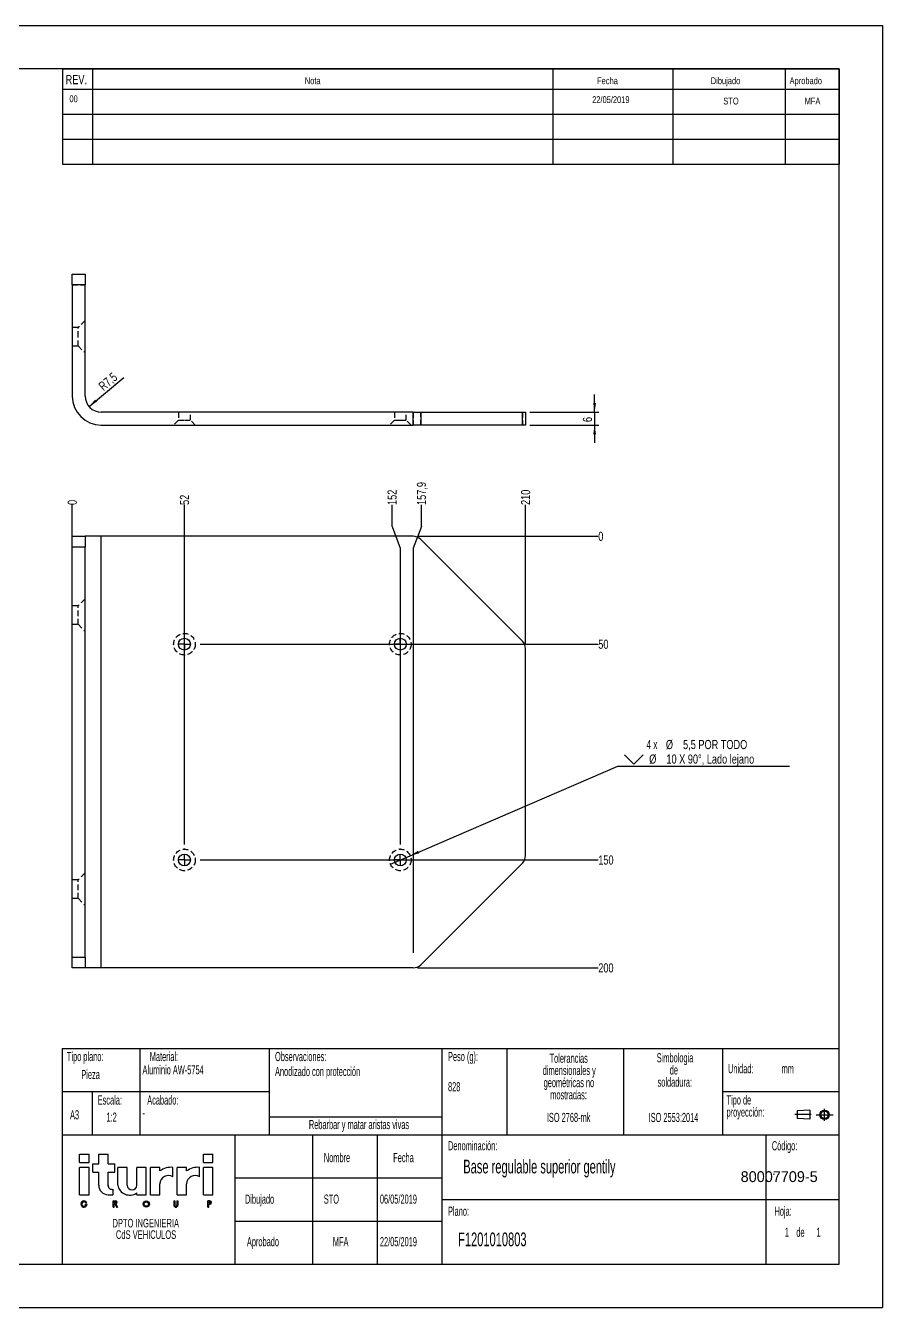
# Model space of a CAD drawing. Extents: x 0 to 793, y 0 to 319.
# Drawn here: x 221.6 to 420, y 0 to 297 of the extents above; entities that cross this region are included whole.
import ezdxf

# ---------------------------------------------------------------- set-up
doc = ezdxf.new("R2010")
doc.units = 0
for name, pattern in [('SLD-CENTRADA-TRAZOS-LARGOS', [19.05, 15.24, -1.27, 1.27, -1.27]), ('SLD-CONTINUA', [0]), ('SLD-DISCONTINUA', [1.905, 1.27, -0.635])]:
    doc.linetypes.add(name, pattern=pattern)
doc.layers.get('0').update_dxf_attribs({"linetype": 'CONTINUOUS'})
doc.layers.add('FORMATO', color=7, linetype='SLD-CONTINUA')
doc.layers.add('SLD-0', color=179, linetype='SLD-CONTINUA')
doc.styles.add('SLDTEXTSTYLE0', font='TXT', dxfattribs={"width": 0.605})
doc.styles.add('SLDTEXTSTYLE1', font='TXT', dxfattribs={"width": 0.75})
doc.styles.add('SLDTEXTSTYLE2', font='TXT', dxfattribs={"width": 0.666667})
doc.dimstyles.new('SLDDIMSTYLE0', dxfattribs={"dimtxt": 2.116667, "dimasz": 2.116667, "dimexe": 0, "dimexo": 0.0625, "dimgap": 0.529167, "dimtad": 0, "dimtih": 1, "dimtoh": 1, "dimdec": 0, "dimlfac": 2, "dimrnd": 1e-09, "dimdsep": 46, "dimtxsty": 'SLDTEXTSTYLE1', "dimblk1": 'NONE', "dimblk2": 'NONE', "dimsah": 1, "dimcen": 0.09, "dimadec": 0, "dimazin": 0, "dimtfac": 1, "dimtdec": 0, "dimtofl": 0, "dimtmove": 0, "dimatfit": 3, "dimldrblk": 'NONE', "dimfxl": 0, "dimtolj": 1, "dimtzin": 12, "dimarcsym": 0})
doc.dimstyles.new('SLDDIMSTYLE1', dxfattribs={"dimtxt": 2.116667, "dimasz": 2.116667, "dimexe": 0, "dimexo": 0.0625, "dimgap": 0.529167, "dimtad": 0, "dimtih": 1, "dimtoh": 1, "dimdec": 1, "dimlfac": 2, "dimrnd": 1e-09, "dimzin": 12, "dimdsep": 46, "dimtxsty": 'SLDTEXTSTYLE1', "dimblk1": 'NONE', "dimblk2": 'NONE', "dimsah": 1, "dimcen": 0.09, "dimadec": 0, "dimazin": 0, "dimtfac": 1, "dimtdec": 1, "dimtofl": 0, "dimtmove": 0, "dimatfit": 3, "dimldrblk": 'NONE', "dimfxl": 0, "dimtolj": 1, "dimtzin": 12, "dimarcsym": 0})
doc.dimstyles.new('SLDDIMSTYLE3', dxfattribs={"dimtxt": 2.116667, "dimasz": 2.116667, "dimexe": 0, "dimexo": 0.0625, "dimgap": 0.529167, "dimtad": 0, "dimtih": 1, "dimtoh": 1, "dimdec": 1, "dimlfac": 2, "dimrnd": 1e-09, "dimzin": 12, "dimdsep": 46, "dimtxsty": 'SLDTEXTSTYLE1', "dimblk1": 'NONE', "dimsah": 1, "dimcen": 0, "dimadec": 0, "dimazin": 0, "dimtfac": 1, "dimtdec": 1, "dimtmove": 0, "dimatfit": 3, "dimldrblk": 'NONE', "dimfxl": 0, "dimtolj": 1, "dimtzin": 12, "dimarcsym": 0})
doc.dimstyles.new('SLDDIMSTYLE4', dxfattribs={"dimtxt": 2.116667, "dimasz": 2.116667, "dimexe": 0, "dimexo": 0.0625, "dimgap": 0.529167, "dimtad": 1, "dimdec": 1, "dimlfac": 2, "dimrnd": 1e-09, "dimzin": 12, "dimdsep": 46, "dimtxsty": 'SLDTEXTSTYLE1', "dimsah": 1, "dimcen": 0, "dimadec": 0, "dimazin": 0, "dimtfac": 1, "dimtdec": 1, "dimtofl": 0, "dimtmove": 1, "dimatfit": 3, "dimfxl": 0, "dimtolj": 1, "dimtzin": 12, "dimarcsym": 0})
doc.dimstyles.new('SLDDIMSTYLE5', dxfattribs={"dimtxt": 2.116667, "dimasz": 2.116667, "dimexe": 0, "dimexo": 0.0625, "dimgap": 0.529167, "dimtad": 1, "dimdec": 1, "dimlfac": 2, "dimrnd": 1e-09, "dimzin": 12, "dimdsep": 46, "dimtxsty": 'SLDTEXTSTYLE1', "dimsah": 1, "dimcen": 0.09, "dimadec": 0, "dimazin": 0, "dimtfac": 1, "dimtdec": 1, "dimtmove": 0, "dimatfit": 0, "dimfxl": 0, "dimtolj": 1, "dimtzin": 12, "dimarcsym": 0})

# ---------------------------------------------------------------- blocks, each defined once
blk = doc.blocks.new('BLOQUE3')
at = {"color": 7, "linetype": 'SLD-CENTRADA-TRAZOS-LARGOS'}
for p, q in [((400.52, 128.85), (400.52, 131.19)), ((397.92, 130.06), (394.8, 130.06)), ((398.88, 130.02), (402.16, 130.02))]:
    blk.add_line(p, q, dxfattribs=at)
at = {"color": 7, "linetype": 'SLD-CONTINUA'}
for p, q in [((397.68, 130.95), (395.23, 130.77)), ((395.23, 130.77), (395.23, 129.34)), ((397.68, 129.16), (395.23, 129.34)), ((397.68, 130.95), (397.68, 129.16))]:
    blk.add_line(p, q, dxfattribs=at)
for radius in [0.892, 0.713]:
    blk.add_circle((400.52, 130.02), radius, dxfattribs=at)
blk = doc.blocks.new('SW_NOTE_0')
at = {"color": 0, "linetype": 'Continuous', "char_height": 1.3229, "attachment_point": 2, "style": 'SLDTEXTSTYLE0'}
for s, insert in [('DPTO INGENIERIA', (7.83, 1.71)), ('CdS VEHICULOS', (7.88, -0.06))]:
    blk.add_mtext(s, dxfattribs=dict(at, insert=insert))
blk = doc.blocks.new('BLOQUE1')
at = {"layer": 'SLD-0'}
for p, q in [((0, 13.93), (1.47, 13.93)), ((0, 12.64), (0, 13.93)), ((1.47, 12.64), (1.47, 13.93)), ((2.94, 12.46), (2.94, 13.93)), ((2.94, 13.93), (4.41, 13.93)), ((4.41, 12.46), (4.41, 13.93)), ((19.1, 13.93), (20.57, 13.93)), ((19.1, 12.64), (19.1, 13.93)), ((20.57, 12.64), (20.57, 13.93)), ((0, 12.64), (1.47, 12.64)), ((0, 7.68), (0, 11.91)), ((1.47, 11.91), (0, 11.91)), ((1.47, 7.68), (1.47, 11.91)), ((2.02, 12.46), (2.94, 12.46)), ((2.02, 11.17), (2.02, 12.46)), ((4.41, 12.46), (5.45, 12.46)), ((5.45, 11.17), (5.45, 12.46)), ((5.88, 9.15), (5.88, 11.91)), ((7.35, 11.91), (5.88, 11.91)), ((7.35, 9.15), (7.35, 11.91)), ((10.29, 11.91), (8.82, 11.91)), ((8.82, 9.15), (8.82, 11.91)), ((10.29, 7.68), (10.29, 11.91)), ((10.92, 7.68), (10.92, 11.91)), ((12.39, 11.91), (10.92, 11.91)), ((12.39, 11.35), (12.39, 11.91)), ((14.41, 10.44), (14.41, 11.91)), ((15.04, 7.68), (15.04, 11.91)), ((16.51, 11.91), (15.04, 11.91)), ((16.51, 11.35), (16.51, 11.91)), ((18.53, 10.44), (18.53, 11.91)), ((19.1, 12.64), (20.57, 12.64)), ((19.1, 7.68), (19.1, 11.91)), ((20.57, 11.91), (19.1, 11.91)), ((20.57, 7.68), (20.57, 11.91)), ((2.02, 11.17), (2.94, 11.17)), ((2.94, 9.15), (2.94, 11.17)), ((4.41, 11.17), (5.45, 11.17)), ((4.41, 9.03), (4.41, 11.17)), ((8.82, 7.68), (8.82, 7.95)), ((12.39, 7.68), (12.39, 9.36)), ((16.51, 7.68), (16.51, 9.36)), ((0.88, 6.21), (1.16, 6.21)), ((0.88, 6.06), (0.88, 6.21)), ((0.88, 6.06), (0.96, 6.06)), ((0.9, 6.49), (1.1, 6.49)), ((5.19, 5.76), (5.19, 6.72)), ((5.19, 6.72), (5.55, 6.72)), ((5.35, 6.41), (5.35, 6.57)), ((5.35, 6.57), (5.55, 6.57)), ((5.35, 6.41), (5.55, 6.41)), ((5.35, 6.26), (5.41, 6.26)), ((5.35, 5.76), (5.35, 6.26)), ((5.41, 6.26), (5.69, 5.76)), ((5.59, 6.26), (5.87, 5.76)), ((14.53, 6.72), (14.53, 6.08)), ((14.53, 6.72), (14.68, 6.72)), ((14.68, 6.72), (14.68, 6.08)), ((15.02, 6.72), (15.02, 6.08)), ((15.02, 6.72), (15.17, 6.72)), ((15.17, 6.72), (15.17, 6.08)), ((20.12, 6.72), (19.78, 6.72)), ((19.78, 5.76), (19.78, 6.72)), ((19.78, 5.76), (19.78, 6.72)), ((19.94, 6.37), (19.94, 6.57)), ((20.12, 6.57), (19.94, 6.57)), ((20.12, 6.37), (19.94, 6.37)), ((20.12, 6.22), (19.94, 6.22)), ((19.94, 5.76), (19.94, 6.22)), ((5.19, 5.76), (5.35, 5.76)), ((5.69, 5.76), (5.87, 5.76)), ((19.78, 5.76), (19.94, 5.76))]:
    blk.add_line(p, q, dxfattribs=at)
at = {"layer": 'SLD-0', "linetype": 'SLD-CONTINUA'}
for p, q in [((5.15, 8.52), (5.15, 7.68)), ((0, 7.68), (1.47, 7.68)), ((4.41, 7.68), (5.15, 7.68)), ((8.82, 7.68), (10.29, 7.68)), ((10.92, 7.68), (12.39, 7.68)), ((15.04, 7.68), (16.51, 7.68)), ((19.1, 7.68), (20.57, 7.68))]:
    blk.add_line(p, q, dxfattribs=at)
at = {"layer": 'SLD-0'}
for radius in [0.482, 0.328]:
    blk.add_circle((10.29, 6.24), radius, dxfattribs=at)
at = {"layer": 'SLD-0', "linetype": 'SLD-CONTINUA'}
for centre, radius, start, end in [((14.17, 8.86), 3.06, 85.3992, 125.479), ((18.29, 8.86), 3.06, 85.3992, 125.479), ((13.73, 9.29), 1.34, 59.3496, 176.82), ((17.85, 9.29), 1.34, 59.3496, 176.82)]:
    blk.add_arc(centre, radius, start, end, dxfattribs=at)
at = {"layer": 'SLD-0'}
for centre, radius, start, end in [((4.41, 9.15), 1.47, 180, 270), ((5, 9.09), 0.593, 174.1878, 284.1512), ((7.74, 9.52), 1.9, 191.0739, 304.4906), ((8.09, 9.15), 0.735, 180, 0), ((0.68, 6.24), 0.482, 30.8678, 356.7364), ((0.68, 6.24), 0.328, 48.9815, 326.3369), ((5.55, 6.49), 0.233, 278.4773, 90), ((5.55, 6.49), 0.0787, 270, 90), ((14.85, 6.08), 0.322, 180, 0), ((14.85, 6.08), 0.167, 180, 0), ((20.12, 6.47), 0.253, 270, 90), ((20.12, 6.47), 0.0982, 270, 90)]:
    blk.add_arc(centre, radius, start, end, dxfattribs=at)
at = {"color": 7, "linetype": 'Continuous'}
blk.add_blockref('SW_NOTE_0', (2.38, 2.24), dxfattribs=at)
blk = doc.blocks.new('SW_NOTE_1')
at = {"layer": 'SLD-0', "color": 0, "attachment_point": 2, "style": 'SLDTEXTSTYLE0'}
for s, insert, char_height in [('dimensionales y', (7.54, -0.09), 2.1167), ('Tolerancias', (7.41, 2.73), 2.1167), ('geométricas no', (7.46, -2.92), 2.1167), ('mostradas:', (7.38, -5.74), 2.117)]:
    blk.add_mtext(s, dxfattribs=dict(at, insert=insert, char_height=char_height))
blk = doc.blocks.new('SW_NOTE_2')
at = {"layer": 'SLD-0', "color": 0, "attachment_point": 1, "style": 'SLDTEXTSTYLE0'}
for s, insert, char_height in [('Tipo de', (0, 2.73), 2.117), ('proyección:', (0, -0.09), 2.1167)]:
    blk.add_mtext(s, dxfattribs=dict(at, insert=insert, char_height=char_height))
blk = doc.blocks.new('SW_NOTE_3')
at = {"layer": 'SLD-0', "color": 0, "char_height": 2.117, "attachment_point": 2, "style": 'SLDTEXTSTYLE0'}
for s, insert in [('Simbologia', (7.11, 2.73)), ('de', (6.84, -0.09)), ('soldadura:', (7.06, -2.92))]:
    blk.add_mtext(s, dxfattribs=dict(at, insert=insert))
blk = doc.blocks.new('SW_NOTE_5')
at = {"layer": 'SLD-0', "color": 0, "attachment_point": 2, "style": 'SLDTEXTSTYLE0'}
for s, insert, char_height in [('dimensionales y', (7.54, -0.09), 2.1167), ('Tolerancias', (7.41, 2.73), 2.1167), ('geométricas no', (7.46, -2.92), 2.1167), ('mostradas:', (7.38, -5.74), 2.117)]:
    blk.add_mtext(s, dxfattribs=dict(at, insert=insert, char_height=char_height))
blk = doc.blocks.new('SW_NOTE_6')
at = {"layer": 'SLD-0', "color": 0, "attachment_point": 1, "style": 'SLDTEXTSTYLE0'}
for s, insert, char_height in [('Tipo de', (0, 2.73), 2.117), ('proyección:', (0, -0.09), 2.1167)]:
    blk.add_mtext(s, dxfattribs=dict(at, insert=insert, char_height=char_height))
blk = doc.blocks.new('SW_NOTE_7')
at = {"layer": 'SLD-0', "color": 0, "char_height": 2.117, "attachment_point": 2, "style": 'SLDTEXTSTYLE0'}
for s, insert in [('Simbologia', (7.11, 2.73)), ('de', (6.84, -0.09)), ('soldadura:', (7.06, -2.92))]:
    blk.add_mtext(s, dxfattribs=dict(at, insert=insert))
blk = doc.blocks.new('_D_10')
at = {"layer": 'FORMATO', "color": 7}
blk.add_line((236.25, 208.74), (244.29, 215.44), dxfattribs=at)
blk.add_solid([(236.25, 208.74), (238.09, 209.85), (237.67, 210.35)], dxfattribs=at)
at = {"layer": 'FORMATO', "color": 7, "insert": (238.24, 213.87), "char_height": 2.117, "attachment_point": 1, "rotation": 40.4945, "style": 'SLDTEXTSTYLE1'}
blk.add_mtext('R7,5', dxfattribs=at)
blk = doc.blocks.new('_D_11')
at = {"layer": 'FORMATO', "color": 7}
for p, q in [((353.35, 207.42), (353.35, 211.5)), ((338.35, 207.42), (354.35, 207.42)), ((353.35, 207.42), (353.35, 204.42)), ((338.35, 204.42), (354.35, 204.42)), ((353.35, 204.42), (353.35, 200.35))]:
    blk.add_line(p, q, dxfattribs=at)
for points in [[(353.35, 207.42), (353.68, 209.54), (353.03, 209.54)], [(353.35, 204.42), (353.03, 202.31), (353.68, 202.31)]]:
    blk.add_solid(points, dxfattribs=at)
at = {"layer": 'FORMATO', "color": 7, "insert": (350.63, 205.14), "char_height": 2.12, "attachment_point": 1, "rotation": 90, "style": 'SLDTEXTSTYLE1'}
blk.add_mtext('6', dxfattribs=at)
blk = doc.blocks.new('_D_12')
at = {"layer": 'FORMATO', "color": 7}
blk.add_line((232.35, 177.17), (232.35, 185.93), dxfattribs=at)
at = {"layer": 'FORMATO', "color": 7, "insert": (231.31, 185.93), "char_height": 2.12, "attachment_point": 1, "rotation": 90, "style": 'SLDTEXTSTYLE1'}
blk.add_mtext('0', dxfattribs=at)
blk = doc.blocks.new('_NONE')
blk = doc.blocks.new('_D_13')
at = {"layer": 'FORMATO', "color": 7}
blk.add_line((258.35, 107.29), (258.35, 185.93), dxfattribs=at)
at = {"layer": 'FORMATO', "color": 7, "insert": (257.31, 185.93), "char_height": 2.117, "attachment_point": 1, "rotation": 90, "style": 'SLDTEXTSTYLE1'}
blk.add_mtext('52', dxfattribs=at)
blk = doc.blocks.new('_D_14')
at = {"layer": 'FORMATO', "color": 7}
for p, q in [((306.44, 180.93), (306.44, 185.93)), ((306.44, 180.93), (308.35, 175.93)), ((308.35, 175.93), (308.35, 107.29))]:
    blk.add_line(p, q, dxfattribs=at)
at = {"layer": 'FORMATO', "color": 7, "insert": (305.39, 185.93), "char_height": 2.117, "attachment_point": 1, "rotation": 90, "style": 'SLDTEXTSTYLE1'}
blk.add_mtext('152', dxfattribs=at)
blk = doc.blocks.new('_D_15')
at = {"layer": 'FORMATO', "color": 7}
for p, q in [((313.23, 180.93), (313.23, 185.93)), ((313.23, 180.93), (311.32, 175.93)), ((311.32, 175.93), (311.32, 82.17))]:
    blk.add_line(p, q, dxfattribs=at)
at = {"layer": 'FORMATO', "color": 7, "insert": (312.19, 185.93), "char_height": 2.117, "attachment_point": 1, "rotation": 90, "style": 'SLDTEXTSTYLE1'}
blk.add_mtext('157,9', dxfattribs=at)
blk = doc.blocks.new('_D_16')
at = {"layer": 'FORMATO', "color": 7}
blk.add_line((337.35, 153.63), (337.35, 185.93), dxfattribs=at)
at = {"layer": 'FORMATO', "color": 7, "insert": (336.31, 185.93), "char_height": 2.117, "attachment_point": 1, "rotation": 90, "style": 'SLDTEXTSTYLE1'}
blk.add_mtext('210', dxfattribs=at)
blk = doc.blocks.new('_D_17')
at = {"layer": 'FORMATO', "color": 7}
blk.add_line((312.32, 178.67), (354.2, 178.67), dxfattribs=at)
at = {"layer": 'FORMATO', "color": 7, "insert": (354.2, 179.72), "char_height": 2.12, "attachment_point": 1, "style": 'SLDTEXTSTYLE1'}
blk.add_mtext('0', dxfattribs=at)
blk = doc.blocks.new('_D_18')
at = {"layer": 'FORMATO', "color": 7}
blk.add_line((261.98, 153.67), (354.2, 153.67), dxfattribs=at)
at = {"layer": 'FORMATO', "color": 7, "insert": (354.2, 154.72), "char_height": 2.117, "attachment_point": 1, "style": 'SLDTEXTSTYLE1'}
blk.add_mtext('50', dxfattribs=at)
blk = doc.blocks.new('_D_19')
at = {"layer": 'FORMATO', "color": 7}
blk.add_line((261.98, 103.67), (354.2, 103.67), dxfattribs=at)
at = {"layer": 'FORMATO', "color": 7, "insert": (354.2, 104.72), "char_height": 2.117, "attachment_point": 1, "style": 'SLDTEXTSTYLE1'}
blk.add_mtext('150', dxfattribs=at)
blk = doc.blocks.new('_D_20')
at = {"layer": 'FORMATO', "color": 7}
blk.add_line((312.32, 78.67), (354.2, 78.67), dxfattribs=at)
at = {"layer": 'FORMATO', "color": 7, "insert": (354.2, 79.72), "char_height": 2.117, "attachment_point": 1, "style": 'SLDTEXTSTYLE1'}
blk.add_mtext('200', dxfattribs=at)
blk = doc.blocks.new('SW_SYMBOL_HOLE_SINK')
at = {"layer": 'FORMATO', "color": 0}
for p, q in [((0, 875), (800, 75)), ((800, 75), (1600, 875))]:
    blk.add_line(p, q, dxfattribs=at)
blk = doc.blocks.new('_D_21')
at = {"layer": 'FORMATO'}
for p, q in [((310.65, 104.66), (358.7, 125.39)), ((358.7, 125.39), (398.46, 125.39)), ((306.06, 102.68), (310.65, 104.66))]:
    blk.add_line(p, q, dxfattribs=at)
blk.add_solid([(310.65, 104.66), (312.72, 105.2), (312.46, 105.8)], dxfattribs=at)
at = {"layer": 'FORMATO', "xscale": 0.0027037109375, "yscale": 0.0027037109375, "zscale": 0.0027037109375}
blk.add_blockref('SW_SYMBOL_HOLE_SINK', (360.28, 125.68), dxfattribs=at)
at = {"layer": 'FORMATO', "attachment_point": 1}
for s, insert, char_height, style in [('4 x', (365.38, 131.48), 2.117, 'SLDTEXTSTYLE2'), ('%%c', (369.86, 131.48), 2.117, 'SLDTEXTSTYLE1'), ('5,5 POR TODO', (373.85, 131.48), 2.1167, 'SLDTEXTSTYLE1'), ('%%c', (366, 128.11), 2.117, 'SLDTEXTSTYLE1'), ('10 X 90°, Lado lejano', (369.99, 128.11), 2.1167, 'SLDTEXTSTYLE1')]:
    blk.add_mtext(s, dxfattribs=dict(at, insert=insert, char_height=char_height, style=style))
blk = doc.blocks.new('SW_CENTERMARKSYMBOL_2')
at = {"layer": 'FORMATO', "color": 0}
for p, q in [((-2.5, 0), (-2.625, 0)), ((0, 0), (-1.25, 0)), ((0, 2.5), (0, 2.625)), ((0, 0), (0, 1.25)), ((0, 0), (0, -1.25)), ((0, 0), (1.25, 0)), ((2.5, 0), (2.625, 0)), ((0, -2.5), (0, -2.625))]:
    blk.add_line(p, q, dxfattribs=at)
blk = doc.blocks.new('SW_CENTERMARKSYMBOL_3')
at = {"layer": 'FORMATO', "color": 0}
for p, q in [((-2.5, 0), (-2.625, 0)), ((0, 0), (-1.25, 0)), ((0, 2.5), (0, 2.625)), ((0, 0), (0, 1.25)), ((0, 0), (0, -1.25)), ((0, 0), (1.25, 0)), ((2.5, 0), (2.625, 0)), ((0, -2.5), (0, -2.625))]:
    blk.add_line(p, q, dxfattribs=at)
blk = doc.blocks.new('SW_CENTERMARKSYMBOL_4')
at = {"layer": 'FORMATO', "color": 0}
for p, q in [((-2.5, 0), (-2.625, 0)), ((0, 0), (-1.25, 0)), ((0, 2.5), (0, 2.625)), ((0, 0), (0, 1.25)), ((0, 0), (0, -1.25)), ((0, 0), (1.25, 0)), ((2.5, 0), (2.625, 0)), ((0, -2.5), (0, -2.625))]:
    blk.add_line(p, q, dxfattribs=at)
blk = doc.blocks.new('SW_CENTERMARKSYMBOL_5')
at = {"layer": 'FORMATO', "color": 0}
for p, q in [((-2.5, 0), (-2.625, 0)), ((0, 0), (-1.25, 0)), ((0, 2.5), (0, 2.625)), ((0, 0), (0, 1.25)), ((0, 0), (0, -1.25)), ((0, 0), (1.25, 0)), ((2.5, 0), (2.625, 0)), ((0, -2.5), (0, -2.625))]:
    blk.add_line(p, q, dxfattribs=at)

msp = doc.modelspace()

# ---------------------------------------------------------------- linework, layer by layer
at = {"color": 7, "linetype": 'SLD-CONTINUA'}
for p, q in [((0, 297), (420, 297)), ((420, 297), (420, 0)), ((410, 287), (20, 287)), ((410, 10), (410, 287)), ((232.354, 239.425), (235.354, 239.425)), ((232.354, 236.925), (232.354, 239.425)), ((235.354, 239.425), (235.354, 236.925)), ((235.354, 236.925), (232.354, 236.925)), ((232.354, 236.925), (232.354, 211.175)), ((235.354, 211.175), (235.354, 236.925)), ((311.318, 207.425), (239.104, 207.425)), ((311.318, 204.425), (311.318, 207.425)), ((311.318, 207.425), (313.086, 207.425)), ((313.086, 207.425), (313.086, 204.425)), ((313.086, 207.425), (336.622, 207.425)), ((336.622, 204.425), (336.622, 207.425)), ((336.622, 207.425), (337.354, 207.425)), ((337.354, 207.425), (337.354, 204.425)), ((239.104, 204.425), (311.318, 204.425)), ((313.086, 204.425), (311.318, 204.425)), ((336.622, 204.425), (313.086, 204.425)), ((337.354, 204.425), (336.622, 204.425)), ((232.354, 178.67), (235.354, 178.67)), ((232.354, 176.17), (232.354, 178.67)), ((235.354, 178.67), (235.354, 176.17)), ((239.104, 178.67), (235.354, 178.67)), ((239.104, 78.67), (239.104, 178.67)), ((311.318, 178.67), (239.104, 178.67)), ((235.354, 176.17), (232.354, 176.17)), ((232.354, 81.17), (232.354, 176.17)), ((235.354, 81.17), (235.354, 176.17)), ((336.622, 154.402), (313.086, 177.938)), ((337.354, 104.706), (337.354, 152.634)), ((313.086, 79.402), (336.622, 102.938)), ((232.354, 81.17), (235.354, 81.17)), ((232.354, 78.67), (232.354, 81.17)), ((235.354, 81.17), (235.354, 78.67)), ((235.354, 78.67), (232.354, 78.67)), ((239.104, 78.67), (235.354, 78.67)), ((311.318, 78.67), (239.104, 78.67)), ((230, 60), (410, 60)), ((230, 60), (230, 10)), ((20, 10), (410, 10)), ((7.531, 0), (420, 0))]:
    msp.add_line(p, q, dxfattribs=at)
at = {"color": 7, "linetype": 'SLD-DISCONTINUA'}
for p, q in [((232.354, 236.925), (235.354, 236.925)), ((233.729, 227.05), (232.354, 227.05)), ((235.354, 228.675), (233.729, 227.05)), ((233.729, 224.925), (233.729, 227.05)), ((232.354, 222.8), (233.729, 222.8)), ((233.729, 222.8), (233.729, 224.925)), ((233.729, 222.8), (235.354, 221.175)), ((256.979, 205.55), (255.854, 204.425)), ((256.979, 207.425), (256.979, 205.55)), ((256.979, 205.55), (258.354, 205.55)), ((258.354, 205.55), (259.729, 205.55)), ((259.729, 205.55), (259.729, 207.425)), ((260.854, 204.425), (259.729, 205.55)), ((306.979, 205.55), (305.854, 204.425)), ((306.979, 207.425), (306.979, 205.55)), ((306.979, 205.55), (308.354, 205.55)), ((308.354, 205.55), (309.729, 205.55)), ((309.729, 205.55), (309.729, 207.425)), ((310.854, 204.425), (309.729, 205.55)), ((311.318, 207.425), (311.318, 204.425)), ((313.086, 204.425), (313.086, 207.425)), ((336.622, 207.425), (336.622, 204.425)), ((239.104, 78.67), (239.104, 178.67)), ((235.354, 164.17), (233.729, 162.545)), ((233.729, 162.545), (232.354, 162.545)), ((233.729, 158.295), (233.729, 162.545)), ((232.354, 158.295), (233.729, 158.295)), ((233.729, 158.295), (235.354, 156.67)), ((233.729, 99.045), (232.354, 99.045)), ((235.354, 100.67), (233.729, 99.045)), ((233.729, 94.795), (233.729, 99.045)), ((232.354, 94.795), (233.729, 94.795)), ((233.729, 94.795), (235.354, 93.17))]:
    msp.add_line(p, q, dxfattribs=at)
for centre in [(258.354, 153.67), (308.354, 153.67), (258.354, 103.67), (308.354, 103.67)]:
    msp.add_circle(centre, 2.5, dxfattribs=at)
at = {"color": 7, "linetype": 'SLD-CONTINUA'}
for centre in [(258.354, 153.67), (308.354, 153.67), (258.354, 103.67), (308.354, 103.67)]:
    msp.add_circle(centre, 1.375, dxfattribs=at)
for centre, radius, start, end in [((239.104, 211.175), 6.75, 180, 270), ((239.104, 211.175), 3.75, 180, 270), ((311.318, 176.17), 2.5, 45, 90), ((334.854, 152.634), 2.5, 0, 45), ((334.854, 104.706), 2.5, 315, 0), ((311.318, 81.17), 2.5, 270, 315)]:
    msp.add_arc(centre, radius, start, end, dxfattribs=at)
at = {"layer": 'FORMATO'}
for p, q in [((230.091, 287), (410, 287)), ((230.091, 287), (230.091, 264.866)), ((237.034, 287), (237.034, 264.866)), ((343.657, 287), (343.657, 264.866)), ((371.462, 287), (371.462, 264.866)), ((397.513, 287), (397.513, 264.866)), ((410, 287), (410, 264.866)), ((230.091, 282.266), (410, 282.266)), ((230.091, 276.466), (410, 276.466)), ((230.091, 270.666), (410, 270.666)), ((230.091, 264.866), (410, 264.866))]:
    msp.add_line(p, q, dxfattribs=at)
at = {"layer": 'SLD-0'}
for p, q in [((248, 60), (248, 40)), ((278, 60), (278, 40)), ((318, 60), (318, 40)), ((333, 60), (333, 40)), ((360.082, 60), (360.082, 40)), ((383, 60), (383, 40)), ((230, 50), (248, 50)), ((237, 50), (237, 40)), ((248, 50), (278, 50)), ((383, 50), (410, 50)), ((278, 44.158), (318, 44.158)), ((230, 40), (410, 40)), ((270, 40), (270, 10)), ((288, 40), (288, 10)), ((303, 40), (303, 10)), ((318, 40), (318, 10)), ((393, 40), (393, 10)), ((270, 30), (318, 30)), ((318, 25), (393, 25)), ((393, 25), (410, 25)), ((270, 20), (318, 20))]:
    msp.add_line(p, q, dxfattribs=at)

# ---------------------------------------------------------------- block references
at = {"color": 7, "linetype": 'Continuous'}
for name, p, xscale, yscale, zscale in [('BLOQUE3', (-74.011, -111.408), 1.2, 1.2, 1.2), ('BLOQUE3', (-74.011, -111.408), 1.2, 1.2, 1.2), ('BLOQUE1', (234.082, 14.581), 1.5, 1.5, 1.5), ('BLOQUE1', (234.082, 14.581), 1.5, 1.5, 1.5)]:
    msp.add_blockref(name, p, dxfattribs=dict(at, xscale=xscale, yscale=yscale, zscale=zscale))
at = {"layer": 'FORMATO', "color": 7}
for name, p in [('SW_CENTERMARKSYMBOL_5', (258.354, 153.67)), ('SW_CENTERMARKSYMBOL_4', (308.354, 153.67)), ('SW_CENTERMARKSYMBOL_2', (258.354, 103.67)), ('SW_CENTERMARKSYMBOL_3', (308.354, 103.67))]:
    msp.add_blockref(name, p, dxfattribs=at)
at = {"layer": 'SLD-0'}
for name, p in [('SW_NOTE_1', (339.945, 56.056)), ('SW_NOTE_5', (339.945, 56.056)), ('SW_NOTE_3', (364.873, 56.166)), ('SW_NOTE_7', (364.873, 56.166)), ('SW_NOTE_2', (383.914, 46.391)), ('SW_NOTE_6', (383.914, 46.391))]:
    msp.add_blockref(name, p, dxfattribs=at)

# ---------------------------------------------------------------- texts
at = {"insert": (387.182, 31.541), "char_height": 2.5, "attachment_point": 1}
msp.add_mtext_dynamic_manual_height_columns('80007709-5', width=31.8492, gutter_width=175, heights=[0], dxfattribs=at)
at = {"layer": 'FORMATO', "style": 'SLDTEXTSTYLE1'}
for s, insert, char_height, attachment_point in [('REV.', (230.836, 285.552), 2.1167, 1), ('Nota', (286.224, 285.026), 1.5875, 1), ('Fecha', (353.926, 285.026), 1.5875, 1), ('Dibujado', (380.261, 285.026), 1.5875, 1), ('Aprobado', (398.51, 285.026), 1.5875, 1), ('00', (232.685, 280.842), 1.5875, 2), ('22/05/2019', (357.114, 280.647), 1.5875, 2), ('STO', (384.949, 280.321), 1.5875, 2), ('MFA', (403.824, 280.321), 1.5875, 2)]:
    msp.add_mtext(s, dxfattribs=dict(at, insert=insert, char_height=char_height, attachment_point=attachment_point))
at = {"layer": 'SLD-0', "style": 'SLDTEXTSTYLE0'}
for s, insert, char_height, attachment_point in [('Tipo plano:', (231.129, 59.181), 2.11667, 1), ('Tipo plano:', (231.129, 59.181), 2.11667, 1), ('Material:', (250.33, 59.181), 2.1167, 1), ('Material:', (250.33, 59.181), 2.1167, 1), ('Observaciones:', (279.339, 59.181), 2.11667, 1), ('Observaciones:', (279.339, 59.181), 2.11667, 1), ('Peso (g):', (319.403, 59.181), 2.1167, 1), ('Peso (g):', (319.403, 59.181), 2.1167, 1), ('Unidad:', (384.246, 56.371), 2.1167, 1), ('Unidad:', (384.246, 56.371), 2.1167, 1), ('Pieza', (234.473, 55.019), 2.1167, 1), ('Pieza', (234.473, 55.019), 2.1167, 1), ('Aluminio AW-5754', (248.635, 56.106), 2.11667, 1), ('Aluminio AW-5754', (248.635, 56.106), 2.11667, 1), ('Anodizado con protección', (279.339, 55.718), 2.11667, 1), ('Anodizado con protección', (279.339, 55.718), 2.11667, 1), ('mm', (396.662, 56.371), 2.1167, 1), ('mm', (396.662, 56.371), 2.1167, 1), ('828', (319.403, 52.181), 2.1167, 1), ('828', (319.403, 52.181), 2.1167, 1), ('Escala:', (238.263, 49.101), 2.1167, 1), ('Escala:', (238.263, 49.101), 2.1167, 1), ('Acabado:', (249.738, 49.101), 2.1167, 1), ('Acabado:', (249.738, 49.101), 2.1167, 1), ('A3', (231.859, 45.674), 2.1167, 1), ('A3', (231.859, 45.674), 2.1167, 1), ('1:2', (240.29, 45.135), 2.1167, 1), ('1:2', (240.29, 45.135), 2.1167, 1), ('-', (248.635, 46.176), 2.117, 1), ('-', (248.635, 46.176), 2.117, 1), ('ISO 2768-mk', (347.337, 45.06), 2.11667, 2), ('ISO 2768-mk', (347.337, 45.06), 2.11667, 2), ('ISO 2553:2014', (371.625, 45.06), 2.11667, 2), ('ISO 2553:2014', (371.625, 45.06), 2.11667, 2), ('Rebarbar y matar aristas vivas', (298.785, 43.424), 2.11667, 2), ('Rebarbar y matar aristas vivas', (298.785, 43.424), 2.11667, 2), ('Denominación:', (319.403, 38.514), 2.11667, 1), ('Denominación:', (319.403, 38.514), 2.11667, 1), ('Código:', (394.398, 38.514), 2.1167, 1), ('Código:', (394.398, 38.514), 2.1167, 1), ('Nombre', (290.638, 35.755), 2.1167, 1), ('Nombre', (290.638, 35.755), 2.1167, 1), ('Fecha', (306.708, 35.755), 2.1167, 1), ('Fecha', (306.708, 35.755), 2.1167, 1), ('Base regulable superior gentily', (322.93, 34.217), 3.175, 1), ('Base regulable superior gentily', (322.93, 34.217), 3.175, 1), ('-', (394.586, 32.193), 2.117, 1), ('-', (394.586, 32.193), 2.117, 1), ('Dibujado', (272.373, 26.14), 2.1167, 1), ('Dibujado', (272.373, 26.14), 2.1167, 1), ('STO', (290.638, 26.14), 2.1167, 1), ('06/05/2019', (303.629, 26.14), 2.1167, 1), ('Plano:', (319.403, 23.338), 2.1167, 1), ('Plano:', (319.403, 23.338), 2.1167, 1), ('Hoja:', (395.014, 23.338), 2.1167, 1), ('Hoja:', (395.014, 23.338), 2.1167, 1), ('1', (397.413, 18.475), 2.117, 1), ('1', (397.413, 18.475), 2.117, 1), ('1', (397.413, 18.475), 2.117, 1), ('1', (397.413, 18.475), 2.117, 1), ('de', (400.078, 18.475), 2.1167, 1), ('de', (400.078, 18.475), 2.1167, 1), ('de', (400.078, 18.475), 2.1167, 1), ('de', (400.078, 18.475), 2.1167, 1), ('1', (404.731, 18.475), 2.117, 1), ('1', (404.731, 18.475), 2.117, 1), ('1', (404.731, 18.475), 2.117, 1), ('1', (404.731, 18.475), 2.117, 1), ('Aprobado', (272.825, 16.282), 2.1167, 1), ('Aprobado', (272.825, 16.282), 2.1167, 1), ('MFA', (292.735, 16.282), 2.1167, 1), ('22/05/2019', (303.629, 16.282), 2.1167, 1), ('F1201010803', (321.739, 17.347), 3.175, 1), ('F1201010803', (321.739, 17.347), 3.175, 1)]:
    msp.add_mtext(s, dxfattribs=dict(at, insert=insert, char_height=char_height, attachment_point=attachment_point))

# ---------------------------------------------------------------- dimensions: what is measured, and where the dimension line sits
at = {"layer": 'FORMATO', "color": 7}
dim = msp.add_radius_dim(center=(239.104, 211.175), mpoint=(236.252, 208.74), dimstyle='SLDDIMSTYLE4', dxfattribs=at)
dim.commit()
dim.dimension.update_dxf_attribs({"geometry": '_D_10', "text_midpoint": (242.299, 213.903), "dimtype": 164})
dim = msp.add_linear_dim(base=(353.354, 204.425), p1=(337.354, 207.425), p2=(337.354, 204.425), angle=90, dimstyle='SLDDIMSTYLE5', dxfattribs=at)
dim.commit()
dim.dimension.update_dxf_attribs({"geometry": '_D_11', "text_midpoint": (353.354, 205.925), "dimtype": 160})
for feature_location, offset, dtype, origin, dimstyle, picture, middle in [((311.318, 81.17), (1.915, 104.76), 1, (232.354, 176.17), 'SLDDIMSTYLE1', '_D_15', (313.233, 189.448)), ((308.354, 106.295), (-1.915, 79.635), 1, (232.354, 176.17), 'SLDDIMSTYLE1', '_D_14', (306.439, 188.276)), ((337.354, 152.634), (0, 33.296), 1, (232.354, 176.17), 'SLDDIMSTYLE1', '_D_16', (337.354, 188.276)), ((232.353878232, 176.169974979), (0, 9.760083859), 1, (232.353878232, 176.169974979), 'SLDDIMSTYLE0', '_D_12', (232.353878232, 186.7120496)), ((258.354, 106.295), (0, 79.635), 1, (232.354, 176.17), 'SLDDIMSTYLE1', '_D_13', (258.354, 187.494)), ((260.979, 153.67), (93.222, 0), 0, (311.318, 178.67), 'SLDDIMSTYLE1', '_D_18', (355.765, 153.67)), ((260.979, 103.67), (93.222, 0), 0, (311.318, 178.67), 'SLDDIMSTYLE1', '_D_19', (356.547, 103.67)), ((311.318344326, 178.669974979), (42.882438088, 0), 0, (311.318344326, 178.669974979), 'SLDDIMSTYLE0', '_D_17', (354.982773176, 178.669974979)), ((311.318, 78.67), (42.882, 0), 0, (311.318, 178.67), 'SLDDIMSTYLE1', '_D_20', (356.547, 78.67))]:
    dim = msp.add_ordinate_dim(feature_location=feature_location, offset=offset, dtype=dtype, origin=origin, dimstyle=dimstyle, dxfattribs=at)
    dim.commit()
    dim.dimension.update_dxf_attribs({"geometry": picture, "text_midpoint": middle})
at = {"layer": 'FORMATO'}
dim = msp.add_diameter_dim_2p(p1=(306.058, 102.68), p2=(310.649, 104.66), text='4 x <> POR TODO\\P{\\fGDT;w}%%c 10 X 90°, Lado lejano', dimstyle='SLDDIMSTYLE3', dxfattribs=at)
dim.commit()
dim.dimension.update_dxf_attribs({"geometry": '_D_21', "text_midpoint": (379.369, 128.749), "dimtype": 163})

doc.saveas('drawing.dxf')
